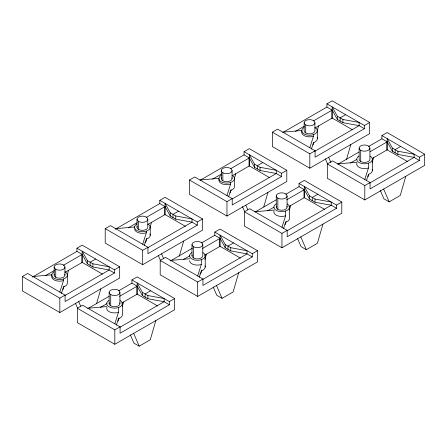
<?xml version="1.0" encoding="UTF-8"?>
<svg xmlns="http://www.w3.org/2000/svg" width="447" height="447" viewBox="0 0 447 447"><rect width="100%" height="100%" fill="white"/><g stroke="black" fill="none" stroke-linecap="round" stroke-linejoin="round"><path stroke-width="0.67" d="M63.072 289.438L64.027 286.13M67.268 274.888L68.609 270.256M96.63 303.412L100.826 288.863M118.053 321.181L119.008 317.873M122.254 306.631L123.59 302.004M146.884 238.29L145.929 241.598L144.761 242.274M149.935 227.713L151.466 222.422M155.813 320.605L150.276 339.787L139.201 346.179L133.944 343.14L130.345 334.831M179.297 256.237L183.689 241.022M201.865 270.038L200.91 273.346L199.748 274.017M204.922 259.456L206.447 254.164M230.199 192.948L231.155 189.64M234.401 178.398L235.737 173.766M238.67 272.771L233.133 291.947L222.058 298.339L216.801 295.305L213.202 286.991M263.758 206.922L267.954 192.372M285.18 224.69L286.136 221.382M289.382 210.14L290.718 205.514M313.056 145.107L313.822 142.464M317.068 131.222L318.594 125.931M322.941 224.115L317.404 243.297L306.329 249.689L301.071 246.649L297.473 238.34M346.425 159.741L350.817 144.532M368.043 176.856L368.803 174.207M372.049 162.965L373.575 157.674M405.798 176.28L400.261 195.456L389.192 201.848L383.928 198.814L380.33 190.5M59.831 292.075L63.474 280.582L63.474 278.984L65.089 278.263A7.828 4.52 0 0 0 65.089 271.871M61.446 293.361L63.468 286.974A7.828 4.52 0 0 0 67.385 283.063L67.385 275.067M114.812 323.818L118.455 312.324L118.455 307.53L120.075 306.815A7.828 4.52 0 0 0 120.075 300.423M116.432 325.103L118.455 318.722A7.828 4.52 0 0 0 122.366 314.805L122.366 303.619M142.688 244.235L146.331 232.747L146.331 231.149L147.951 230.428A7.828 4.52 0 0 0 147.951 224.036M144.308 245.52L146.325 239.139A7.828 4.52 0 0 0 149.974 234.055M197.675 275.978L201.318 264.49L201.318 259.696L202.932 258.975A7.828 4.52 0 0 0 202.932 252.583M199.289 277.269L201.312 270.882A7.828 4.52 0 0 0 204.961 265.797M226.959 195.585L230.602 184.091L230.602 182.493L232.222 181.773A7.828 4.52 0 0 0 232.222 175.38M228.579 196.87L230.596 190.483A7.828 4.52 0 0 0 234.513 186.572L234.513 178.577M281.945 227.327L285.588 215.834L285.588 211.04L287.203 210.325A7.828 4.52 0 0 0 287.203 203.933M283.56 228.613L285.583 222.226A7.828 4.52 0 0 0 289.494 218.315L289.494 207.129M309.821 147.745L313.459 136.251L313.459 134.653L315.079 133.938A7.828 4.52 0 0 0 315.079 127.546M311.436 149.03L313.459 142.649A7.828 4.52 0 0 0 317.102 137.564M364.802 179.487L368.445 167.999L368.445 163.205L370.06 162.484A7.828 4.52 0 0 0 370.06 156.092M366.417 180.772L368.44 174.391A7.828 4.52 0 0 0 372.088 169.307M76.94 248.186L82.198 245.152L119.679 266.792L119.679 277.978L59.831 312.531L22.35 290.891L22.35 276.509L27.608 273.469L65.089 295.109L65.089 301.502L114.421 273.022L114.421 269.826L76.94 248.186L76.94 251.382L32.424 277.084M159.797 200.351L165.055 197.311L202.536 218.952L202.536 230.138L142.688 264.691L105.207 243.056L105.207 228.668L110.47 225.634L147.951 247.275L147.951 253.667L197.278 225.187L197.278 221.991L159.797 200.351L159.797 203.547L115.281 229.25M244.068 151.695L249.325 148.661L286.806 170.301L286.806 181.488L226.959 216.041L189.478 194.4L189.478 180.018L194.736 176.978L232.222 198.619L232.222 205.011L281.549 176.531L281.549 173.335L244.068 151.695L244.068 154.891L200.15 180.247M326.925 103.86L332.188 100.821L369.669 122.461L369.669 133.647L309.821 168.201L272.335 146.56L272.335 132.178L277.598 129.144L315.079 150.784L315.079 157.176L364.406 128.697L364.406 125.501L326.925 103.86L326.925 107.056L283.012 132.407M45.432 275.648L54.405 270.469M63.379 265.289L82.198 254.421L87.372 263.803L92.909 266.999L109.157 269.988L114.421 273.022M128.289 227.808L137.263 222.628M146.236 217.449L165.055 206.581L170.234 215.962L175.772 219.159L192.02 222.148L197.278 225.187M212.56 179.158L221.533 173.978M230.507 168.798L249.325 157.931L254.505 167.312L260.042 170.508L276.291 173.497L281.549 176.531M295.417 131.317L304.39 126.138M313.364 120.958L332.188 110.091L337.362 119.472L342.899 122.668L359.148 125.657L364.406 128.697M65.016 272.335L82.198 262.411L102.57 274.173M147.873 224.495L165.055 214.571L185.427 226.333M232.144 175.839L249.325 165.921L269.697 177.682M315.001 128.004L332.188 118.081L352.554 129.842M95.68 259.009L90.143 262.205L90.143 265.401M178.537 211.168L173 214.364L173 217.56M262.808 162.518L257.271 165.714L257.271 168.91M345.665 114.678L340.128 117.874L340.128 121.07M22.35 276.509L59.831 298.149L65.089 295.109M105.207 228.668L142.688 250.309L147.951 247.275M189.478 180.018L226.959 201.658L232.222 198.619M272.335 132.178L309.821 153.818L315.079 150.784M65.245 295.338L109.157 269.988L109.157 266.792L92.909 263.803L87.372 260.607L82.198 251.225L82.198 262.411M147.504 247.85L192.02 222.148L192.02 218.952L175.772 215.962L170.234 212.766L165.055 203.385L165.055 214.571M232.373 198.848L276.291 173.497L276.291 170.301L260.042 167.312L254.505 164.116L249.325 154.735L249.325 165.921M314.632 151.36L359.148 125.657L359.148 122.461L342.899 119.472L337.362 116.276L332.188 106.894L332.188 118.081M114.421 269.826L119.679 266.792M197.278 221.991L202.536 218.952M281.549 173.335L286.806 170.301M364.406 125.501L369.669 122.461M131.921 279.934L137.179 276.894L174.665 298.535L174.665 309.721L114.812 344.274L77.331 322.633L77.331 308.251L82.594 305.217L120.075 326.858L120.075 333.25L169.402 304.77L169.402 301.574L131.921 279.934L131.921 283.13L118.69 290.768M214.778 232.094L220.041 229.06L257.522 250.7L257.522 261.886L197.675 296.439L160.194 274.799L160.194 260.417L165.451 257.377L202.932 279.017L202.932 285.409L252.264 256.93L252.264 253.734L214.778 232.094L214.778 235.29L201.547 242.933M299.049 183.443L304.312 180.404L341.793 202.044L341.793 213.23L281.945 247.783L244.464 226.143L244.464 211.761L249.722 208.727L287.203 230.361L287.203 236.759L336.53 208.28L336.53 205.084L299.049 183.443L299.049 186.639L285.817 194.277M381.911 135.603L387.169 132.569L424.65 154.204L424.65 165.396L364.802 199.949L327.321 178.308L327.321 163.92L332.579 160.886L370.06 182.527L370.06 188.919L419.392 160.439L419.392 157.243L381.911 135.603L381.911 138.799L368.674 146.443M88.009 308.48L109.062 296.327M170.262 260.992L192.523 248.141M255.136 211.99L276.19 199.837M337.993 164.155L359.047 151.997M100.413 307.391L106.995 303.591M119.556 296.339L137.179 286.164L142.358 295.545L147.896 298.741L164.144 301.731L169.402 304.77M183.276 259.556L189.852 255.757M202.418 248.504L220.041 238.329L225.215 247.711L230.753 250.907L247.001 253.896L252.264 256.93M267.541 210.9L274.123 207.101M286.683 199.848L304.312 189.673L309.486 199.055L315.023 202.251L331.272 205.24L336.53 208.28M350.403 163.066L356.98 159.266M370.144 151.667L387.169 141.839L392.343 151.22L397.88 154.416L414.129 157.405L419.392 160.439M121.796 303.038L137.179 294.154L157.551 305.916M204.653 255.203L220.041 246.319L240.413 258.081M288.924 206.548L304.312 197.663L324.684 209.425M372.379 158.367L387.169 149.829L407.541 161.59M150.661 290.751L145.124 293.947L145.124 297.143M233.518 242.917L227.987 246.113L227.987 249.309M317.789 194.261L312.257 197.457L312.257 200.653M400.652 146.42L395.114 149.622L395.114 152.818M77.331 308.251L114.812 329.892L120.075 326.858M160.194 260.417L197.675 282.051L202.932 279.017M244.464 211.761L281.945 233.401L287.203 230.361M327.321 163.92L364.802 185.561L370.06 182.527M120.226 327.087L164.144 301.731L164.144 298.535L147.896 295.545L142.358 292.349L137.179 282.968L137.179 294.154M202.485 279.593L247.001 253.896L247.001 250.7L230.753 247.711L225.215 244.515L220.041 235.133L220.041 246.319M287.36 230.596L331.272 205.24L331.272 202.044L315.023 199.055L309.486 195.859L304.312 186.477L304.312 197.663M369.613 183.102L414.129 157.405L414.129 154.204L397.88 151.22L392.343 148.018L387.169 138.643L387.169 149.829M169.402 301.574L174.665 298.535M252.264 253.734L257.522 250.7M336.53 205.084L341.793 202.044M419.392 157.243L424.65 154.204M313.459 134.653L311.57 135.106A7.828 4.52 0 0 1 301.976 129.569L302.759 128.479A7.828 4.52 0 0 1 304.005 127.546M313.459 136.251L311.57 136.704A7.828 4.52 0 0 1 301.976 131.167M230.602 182.493L228.708 182.946A7.828 4.52 0 0 1 219.119 177.409L219.902 176.319A7.828 4.52 0 0 1 221.148 175.38M230.602 184.091L228.708 184.544A7.828 4.52 0 0 1 219.119 179.007M368.445 163.205L366.551 163.652A7.828 4.52 0 0 1 356.963 158.121L357.745 157.026A7.828 4.52 0 0 1 358.991 156.092M368.445 167.999L366.551 168.452A7.828 4.52 0 0 1 356.963 162.915M146.331 231.149L144.437 231.596A7.828 4.52 0 0 1 134.849 226.059L135.631 224.97A7.828 4.52 0 0 1 136.877 224.036M146.331 232.747L144.437 233.194A7.828 4.52 0 0 1 134.586 228.83M285.588 211.04L283.694 211.492A7.828 4.52 0 0 1 274.106 205.955L274.888 204.866A7.828 4.52 0 0 1 276.129 203.933M285.588 215.834L283.694 216.287A7.828 4.52 0 0 1 274.106 210.749M63.474 278.984L61.58 279.436A7.828 4.52 0 0 1 51.992 273.899L52.774 272.81A7.828 4.52 0 0 1 54.02 271.871M63.474 280.582L61.58 281.034A7.828 4.52 0 0 1 51.992 275.497M201.318 259.696L199.423 260.148A7.828 4.52 0 0 1 189.835 254.611L190.618 253.522A7.828 4.52 0 0 1 191.858 252.583M201.318 264.49L199.423 264.942A7.828 4.52 0 0 1 189.567 260.573M118.455 307.53L116.566 307.983A7.828 4.52 0 0 1 106.973 302.446L107.755 301.356A7.828 4.52 0 0 1 109.001 300.423M118.455 312.324L116.566 312.777A7.828 4.52 0 0 1 106.973 307.24M282.856 132.178L301.837 130.485M337.843 163.92L356.818 162.227M199.999 180.018L218.98 178.319M254.98 211.761L273.961 210.068M115.728 228.668L134.709 226.975M170.709 260.417L189.69 258.718M32.871 276.509L51.846 274.81M87.852 308.251L106.833 306.558M326.925 107.056L332.188 110.091M381.911 138.799L387.169 141.839M244.068 154.891L249.325 157.931M299.049 186.639L304.312 189.673M159.797 203.547L165.055 206.581M214.778 235.29L220.041 238.329M76.94 251.382L82.198 254.421M131.921 283.13L137.179 286.164M383.655 189.064L389.192 201.848M328.668 157.316L330.886 162.434M325.349 158.758L327.841 164.513M300.792 236.899L306.329 249.689M245.811 205.156L247.75 209.632M242.492 206.598L244.705 211.71M216.527 285.555L222.058 298.339M161.54 253.812L163.479 258.282M158.221 255.248L160.713 261.003M133.664 333.389L139.201 346.179M78.683 301.647L80.622 306.122M75.359 303.088L77.577 308.201M397.88 151.22L397.88 154.416M392.343 148.018L392.343 151.22M386.89 141.995L386.89 149.985M372.357 159.288L372.357 170.475M369.92 148.102A5.392 3.112 0 0 1 361.83 150.795A5.392 3.112 0 0 1 361.83 145.404A5.392 3.112 0 0 1 369.92 148.102L369.92 159.288A5.392 3.112 0 0 1 364.523 162.401A5.392 3.112 0 0 1 359.131 159.288L359.131 148.102M364.802 185.561L364.802 199.949M360.712 150.304L360.712 161.49M342.899 119.472L342.899 122.668M337.362 116.276L337.362 119.472M331.909 110.253L331.909 118.243M317.37 130.742L317.37 138.732M315.023 199.055L315.023 202.251M314.934 122.752L314.934 130.742A5.392 3.112 0 0 1 309.542 133.854A5.392 3.112 0 0 1 304.144 130.742L304.144 122.752M309.821 153.818L309.821 168.201M309.486 195.859L309.486 199.055M305.726 124.953A5.392 3.112 0 0 0 314.755 123.556A5.392 3.112 0 0 0 308.145 119.74A5.392 3.112 0 0 0 305.726 124.953L305.726 132.943M304.033 189.835L304.033 197.825M287.063 195.937L287.063 207.129M281.945 233.401L281.945 247.783M277.85 198.144A5.392 3.112 0 0 0 286.879 196.747A5.392 3.112 0 0 0 280.269 192.931A5.392 3.112 0 0 0 277.85 198.144L277.85 209.33M276.274 195.937L276.274 207.129M260.042 167.312L260.042 170.508M254.505 164.116L254.505 167.312M249.052 158.087L249.052 166.083M232.077 170.586L232.077 178.577M230.753 247.711L230.753 250.907M226.959 201.658L226.959 216.041M225.215 244.515L225.215 247.711M222.869 172.788A5.392 3.112 0 0 0 231.892 171.391A5.392 3.112 0 0 0 225.288 167.58A5.392 3.112 0 0 0 222.869 172.788L222.869 180.778M221.287 170.586L221.287 178.577M219.762 238.486L219.762 246.476M205.223 255.779L205.223 266.965M202.793 244.593L202.793 255.779A5.392 3.112 0 0 1 196.691 258.869A5.392 3.112 0 0 1 192.188 254.974M197.675 282.051L197.675 296.439M193.585 246.794A5.392 3.112 0 0 0 202.608 245.397A5.392 3.112 0 0 0 195.998 241.581A5.392 3.112 0 0 0 193.585 246.794L193.585 257.98M192.003 244.593L192.003 255.779M175.772 215.962L175.772 219.159M170.234 212.766L170.234 215.962M164.781 206.743L164.781 214.733M150.242 227.232L150.242 235.223M147.896 295.545L147.896 298.741M147.806 219.242L147.806 227.232A5.392 3.112 0 0 1 141.71 230.317A5.392 3.112 0 0 1 137.201 226.428M142.688 250.309L142.688 264.691M142.358 292.349L142.358 295.545M138.598 221.444A5.392 3.112 0 0 0 147.622 220.047A5.392 3.112 0 0 0 141.017 216.231A5.392 3.112 0 0 0 138.598 221.444L138.598 229.434M137.017 219.242L137.017 227.232M136.905 286.326L136.905 294.316M119.93 292.427L119.93 303.619M114.812 329.892L114.812 344.274M110.722 294.634A5.392 3.112 0 0 0 119.751 293.238A5.392 3.112 0 0 0 113.141 289.421A5.392 3.112 0 0 0 110.722 294.634L110.722 305.821M109.141 292.427L109.141 303.619M92.909 263.803L92.909 266.999M87.372 260.607L87.372 263.803M81.924 254.583L81.924 262.573M64.949 267.077L64.949 275.067M59.831 298.149L59.831 312.531M55.741 269.278A5.392 3.112 0 0 0 64.765 267.887A5.392 3.112 0 0 0 58.16 264.071A5.392 3.112 0 0 0 55.741 269.278L55.741 277.274M54.16 267.077L54.16 275.067M64.765 274.262A5.392 3.112 0 0 1 59.552 278.185A5.392 3.112 0 0 1 54.344 274.262M119.751 302.809A5.392 3.112 0 0 1 114.538 306.731A5.392 3.112 0 0 1 109.325 302.809M231.892 177.772A5.392 3.112 0 0 1 226.685 181.694A5.392 3.112 0 0 1 221.472 177.772M286.879 206.318A5.392 3.112 0 0 1 281.666 210.241A5.392 3.112 0 0 1 276.458 206.318"/></g></svg>
